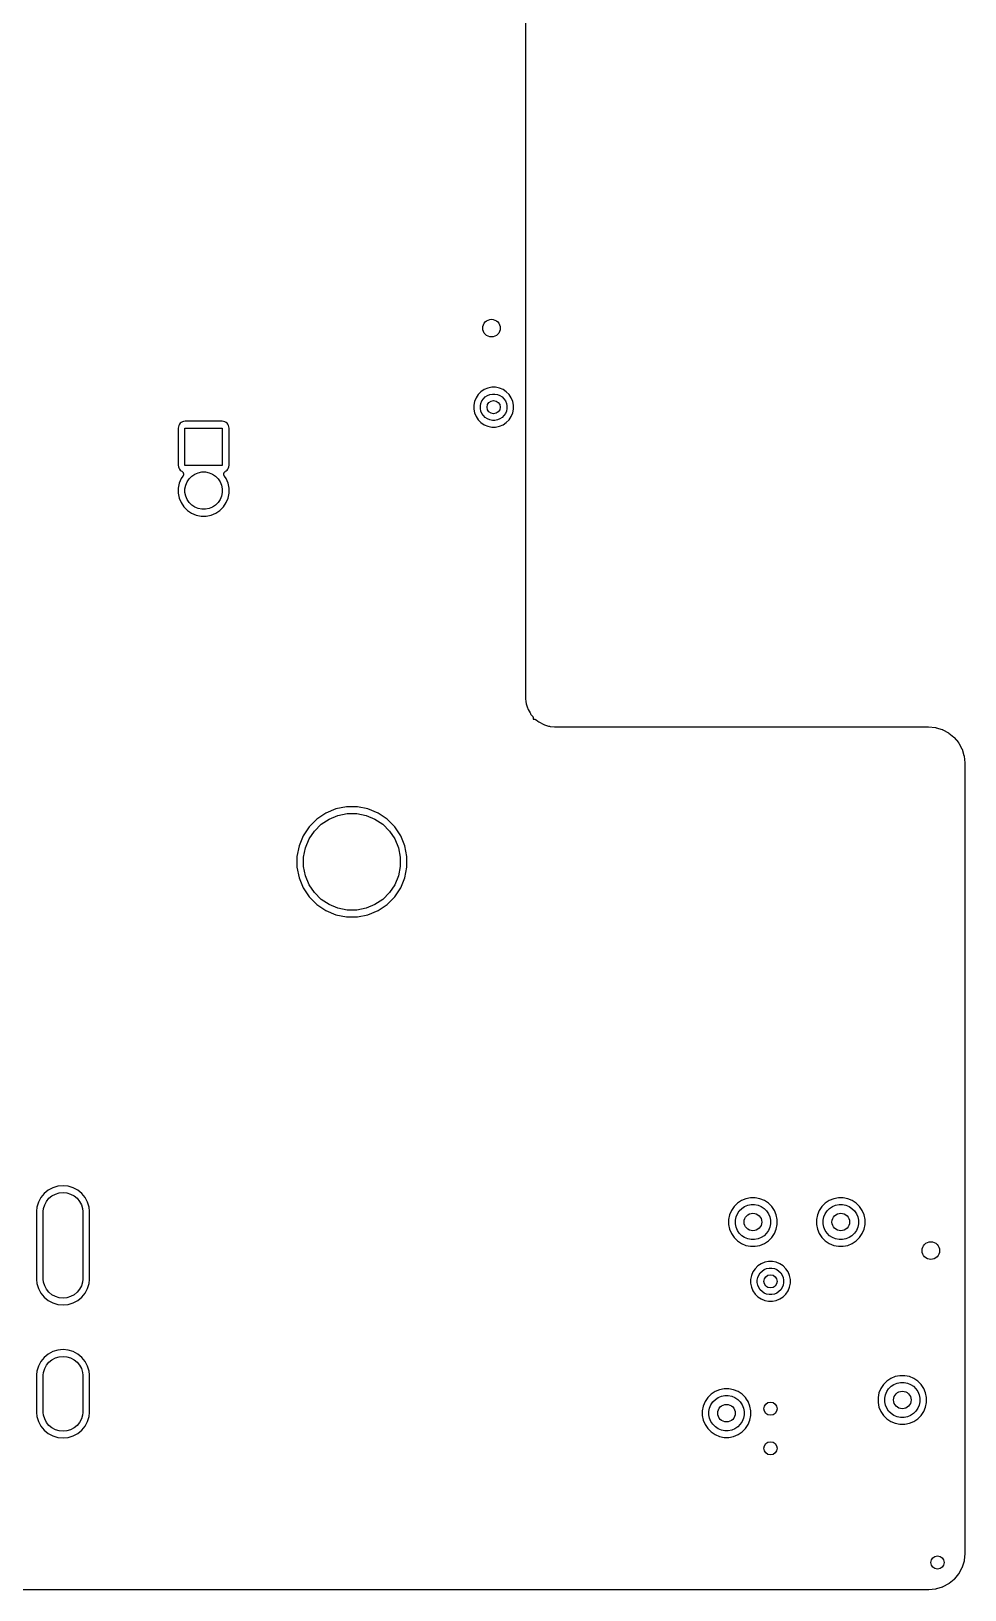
# Model space of a CAD drawing. Extents: x 0.48 to 2.43, y -7.79 to -4.85.
# Drawn here: x 1.597 to 2.434, y -7.788 to -6.391 of the extents above; entities that cross this region are included whole.
import ezdxf

# ---------------------------------------------------------------- set-up
doc = ezdxf.new("R2010")
doc.units = 0
doc.header["$MEASUREMENT"] = 0
doc.layers.add('BLACK', color=7, linetype='CONTINUOUS')

msp = doc.modelspace()

# ---------------------------------------------------------------- linework, layer by layer
at = {"layer": 'BLACK', "linetype": 'CONTINUOUS'}
for p, q in [((2.04026, -6.35792), (2.04026, -6.98853)), ((1.99798, -6.71699), (1.99603, -6.71991)), ((2.00046, -6.71451), (1.99798, -6.71699)), ((2.00337, -6.71256), (2.00046, -6.71451)), ((2.00264, -6.72082), (2.00428, -6.71917)), ((2.00662, -6.71122), (2.00337, -6.71256)), ((2.00428, -6.71917), (2.00622, -6.71788)), ((2.00622, -6.71788), (2.00837, -6.71699)), ((2.01006, -6.71054), (2.00662, -6.71122)), ((2.00837, -6.71699), (2.01065, -6.71654)), ((2.01357, -6.71054), (2.01006, -6.71054)), ((2.01065, -6.71654), (2.01297, -6.71654)), ((2.01297, -6.71654), (2.01526, -6.71699)), ((2.01701, -6.71122), (2.01357, -6.71054)), ((2.01526, -6.71699), (2.01741, -6.71788)), ((2.02025, -6.71256), (2.01701, -6.71122)), ((2.01741, -6.71788), (2.01934, -6.71917)), ((2.01934, -6.71917), (2.02099, -6.72082)), ((2.02316, -6.71451), (2.02025, -6.71256)), ((2.02565, -6.71699), (2.02316, -6.71451)), ((2.02759, -6.71991), (2.02565, -6.71699)), ((1.99468, -6.72315), (1.994, -6.72659)), ((1.994, -6.72659), (1.994, -6.7301)), ((1.994, -6.7301), (1.99468, -6.73354)), ((1.99603, -6.71991), (1.99468, -6.72315)), ((2, -6.72718), (2.00045, -6.7249)), ((2, -6.72951), (2, -6.72718)), ((2.00045, -6.73179), (2, -6.72951)), ((2.00045, -6.7249), (2.00134, -6.72275)), ((2.00134, -6.73394), (2.00045, -6.73179)), ((2.00134, -6.72275), (2.00264, -6.72082)), ((2.02099, -6.72082), (2.02228, -6.72275)), ((2.02228, -6.72275), (2.02317, -6.7249)), ((2.02317, -6.73179), (2.02228, -6.73394)), ((2.02317, -6.7249), (2.02362, -6.72718)), ((2.02362, -6.72951), (2.02317, -6.73179)), ((2.02362, -6.72718), (2.02362, -6.72951)), ((2.02894, -6.72315), (2.02759, -6.71991)), ((2.02962, -6.72659), (2.02894, -6.72315)), ((2.02894, -6.73354), (2.02962, -6.7301)), ((2.02962, -6.7301), (2.02962, -6.72659)), ((1.72932, -6.74587), (1.72919, -6.74719)), ((1.72919, -6.74719), (1.72919, -6.78036)), ((1.72967, -6.74474), (1.72932, -6.74587)), ((1.73022, -6.7437), (1.72967, -6.74474)), ((1.73097, -6.74278), (1.73022, -6.7437)), ((1.73189, -6.74203), (1.73097, -6.74278)), ((1.73293, -6.74148), (1.73189, -6.74203)), ((1.73406, -6.74113), (1.73293, -6.74148)), ((1.73538, -6.741), (1.73406, -6.74113)), ((1.73524, -6.78051), (1.73524, -6.74705)), ((1.73524, -6.74705), (1.7687, -6.74705)), ((1.76855, -6.741), (1.73538, -6.741)), ((1.76988, -6.74113), (1.76855, -6.741)), ((1.7687, -6.74705), (1.7687, -6.78051)), ((1.77101, -6.74148), (1.76988, -6.74113)), ((1.77205, -6.74203), (1.77101, -6.74148)), ((1.77296, -6.74278), (1.77205, -6.74203)), ((1.77371, -6.7437), (1.77296, -6.74278)), ((1.77427, -6.74474), (1.77371, -6.7437)), ((1.77461, -6.74587), (1.77427, -6.74474)), ((1.77474, -6.74719), (1.77461, -6.74587)), ((1.77474, -6.78036), (1.77474, -6.74719)), ((1.99468, -6.73354), (1.99603, -6.73678)), ((1.99603, -6.73678), (1.99798, -6.7397)), ((1.99798, -6.7397), (2.00046, -6.74218)), ((2.00046, -6.74218), (2.00337, -6.74413)), ((2.00264, -6.73588), (2.00134, -6.73394)), ((2.00428, -6.73752), (2.00264, -6.73588)), ((2.00337, -6.74413), (2.00662, -6.74547)), ((2.00622, -6.73881), (2.00428, -6.73752)), ((2.00837, -6.7397), (2.00622, -6.73881)), ((2.00662, -6.74547), (2.01006, -6.74616)), ((2.01065, -6.74016), (2.00837, -6.7397)), ((2.01006, -6.74616), (2.01357, -6.74616)), ((2.01297, -6.74016), (2.01065, -6.74016)), ((2.01526, -6.7397), (2.01297, -6.74016)), ((2.01357, -6.74616), (2.01701, -6.74547)), ((2.01741, -6.73881), (2.01526, -6.7397)), ((2.01701, -6.74547), (2.02025, -6.74413)), ((2.01934, -6.73752), (2.01741, -6.73881)), ((2.02099, -6.73588), (2.01934, -6.73752)), ((2.02025, -6.74413), (2.02316, -6.74218)), ((2.02228, -6.73394), (2.02099, -6.73588)), ((2.02316, -6.74218), (2.02565, -6.7397)), ((2.02565, -6.7397), (2.02759, -6.73678)), ((2.02759, -6.73678), (2.02894, -6.73354)), ((1.72919, -6.78036), (1.72932, -6.78169)), ((1.72932, -6.78169), (1.72967, -6.78282)), ((1.72967, -6.78282), (1.73022, -6.78386)), ((1.73022, -6.78386), (1.73097, -6.78477)), ((1.73097, -6.78477), (1.73189, -6.78552)), ((1.73189, -6.78552), (1.7323, -6.78574)), ((1.7323, -6.78574), (1.73233, -6.78576)), ((1.73233, -6.78576), (1.73245, -6.78584)), ((1.73245, -6.78584), (1.73257, -6.78591)), ((1.73257, -6.78591), (1.73269, -6.78601)), ((1.73269, -6.78601), (1.73282, -6.7861)), ((1.73282, -6.7861), (1.73291, -6.78619)), ((1.73291, -6.78619), (1.73302, -6.78628)), ((1.73302, -6.78628), (1.73312, -6.7864)), ((1.73312, -6.7864), (1.73322, -6.78652)), ((1.73322, -6.78652), (1.7333, -6.78663)), ((1.7333, -6.78663), (1.73339, -6.78674)), ((1.73339, -6.78674), (1.73346, -6.78687)), ((1.73346, -6.78687), (1.73354, -6.78701)), ((1.73354, -6.78701), (1.7336, -6.78713)), ((1.7336, -6.78713), (1.73366, -6.78725)), ((1.73366, -6.78725), (1.7337, -6.7874)), ((1.7337, -6.7874), (1.73376, -6.78755)), ((1.73376, -6.78755), (1.73379, -6.78768)), ((1.73382, -6.78898), (1.73378, -6.78913)), ((1.73379, -6.78768), (1.73383, -6.78781)), ((1.73384, -6.78884), (1.73382, -6.78898)), ((1.73383, -6.78781), (1.73384, -6.78797)), ((1.73384, -6.78797), (1.73387, -6.78812)), ((1.73387, -6.78871), (1.73384, -6.78884)), ((1.73387, -6.78812), (1.73387, -6.78826)), ((1.73387, -6.78826), (1.73388, -6.7884)), ((1.73388, -6.7884), (1.73387, -6.78855)), ((1.73387, -6.78855), (1.73387, -6.78871)), ((1.7687, -6.78051), (1.73524, -6.78051)), ((1.7413, -6.79015), (1.74404, -6.78832)), ((1.74404, -6.78832), (1.74709, -6.78706)), ((1.74709, -6.78706), (1.75032, -6.78642)), ((1.75032, -6.78642), (1.75362, -6.78642)), ((1.75362, -6.78642), (1.75685, -6.78706)), ((1.75685, -6.78706), (1.75989, -6.78832)), ((1.75989, -6.78832), (1.76263, -6.79015)), ((1.77005, -6.78836), (1.77007, -6.78822)), ((1.77007, -6.78851), (1.77005, -6.78836)), ((1.77007, -6.78808), (1.7701, -6.78793)), ((1.77007, -6.78822), (1.77007, -6.78808)), ((1.77007, -6.78867), (1.77007, -6.78851)), ((1.77009, -6.7888), (1.77007, -6.78867)), ((1.7701, -6.78894), (1.77009, -6.7888)), ((1.7701, -6.78793), (1.77012, -6.78777)), ((1.77015, -6.78909), (1.7701, -6.78894)), ((1.77012, -6.78777), (1.77016, -6.78764)), ((1.77018, -6.78924), (1.77015, -6.78909)), ((1.77016, -6.78764), (1.77019, -6.78751)), ((1.77019, -6.78751), (1.77025, -6.78736)), ((1.77025, -6.78736), (1.77029, -6.78722)), ((1.77029, -6.78722), (1.77036, -6.7871)), ((1.77036, -6.7871), (1.77041, -6.78697)), ((1.77041, -6.78697), (1.7705, -6.78684)), ((1.7705, -6.78684), (1.77057, -6.7867)), ((1.77057, -6.7867), (1.77066, -6.7866)), ((1.77066, -6.7866), (1.77074, -6.78648)), ((1.77074, -6.78648), (1.77085, -6.78637)), ((1.77085, -6.78637), (1.77095, -6.78625)), ((1.77095, -6.78625), (1.77106, -6.78617)), ((1.77106, -6.78617), (1.77115, -6.78607)), ((1.77115, -6.78607), (1.77128, -6.78598)), ((1.77128, -6.78598), (1.7714, -6.78588)), ((1.7714, -6.78588), (1.77153, -6.78582)), ((1.77153, -6.78582), (1.77164, -6.78574)), ((1.77164, -6.78574), (1.77205, -6.78552)), ((1.77205, -6.78552), (1.77296, -6.78477)), ((1.77296, -6.78477), (1.77371, -6.78386)), ((1.77371, -6.78386), (1.77427, -6.78282)), ((1.77427, -6.78282), (1.77461, -6.78169)), ((1.77461, -6.78169), (1.77474, -6.78036)), ((1.73011, -6.79652), (1.72924, -6.80091)), ((1.72924, -6.80091), (1.72924, -6.80539)), ((1.73182, -6.79238), (1.73011, -6.79652)), ((1.73338, -6.79006), (1.73182, -6.79238)), ((1.73344, -6.78994), (1.73338, -6.79006)), ((1.73352, -6.78982), (1.73344, -6.78994)), ((1.73358, -6.78968), (1.73352, -6.78982)), ((1.73365, -6.78954), (1.73358, -6.78968)), ((1.73369, -6.78941), (1.73365, -6.78954)), ((1.73375, -6.78928), (1.73369, -6.78941)), ((1.73378, -6.78913), (1.73375, -6.78928)), ((1.73524, -6.8015), (1.73588, -6.79827)), ((1.73524, -6.8048), (1.73524, -6.8015)), ((1.73588, -6.79827), (1.73714, -6.79522)), ((1.73714, -6.79522), (1.73897, -6.79248)), ((1.73897, -6.79248), (1.7413, -6.79015)), ((1.76263, -6.79015), (1.76497, -6.79248)), ((1.76497, -6.79248), (1.7668, -6.79522)), ((1.7668, -6.79522), (1.76806, -6.79827)), ((1.76806, -6.79827), (1.7687, -6.8015)), ((1.7687, -6.8015), (1.7687, -6.8048)), ((1.77023, -6.78937), (1.77018, -6.78924)), ((1.77027, -6.7895), (1.77023, -6.78937)), ((1.77034, -6.78964), (1.77027, -6.7895)), ((1.7704, -6.78979), (1.77034, -6.78964)), ((1.77047, -6.7899), (1.7704, -6.78979)), ((1.77054, -6.79002), (1.77047, -6.7899)), ((1.77056, -6.79006), (1.77054, -6.79002)), ((1.77211, -6.79238), (1.77056, -6.79006)), ((1.77383, -6.79652), (1.77211, -6.79238)), ((1.7747, -6.80091), (1.77383, -6.79652)), ((1.7747, -6.80539), (1.7747, -6.80091)), ((1.72924, -6.80539), (1.73011, -6.80978)), ((1.73011, -6.80978), (1.73182, -6.81392)), ((1.73182, -6.81392), (1.73431, -6.81764)), ((1.73588, -6.80803), (1.73524, -6.8048)), ((1.73714, -6.81108), (1.73588, -6.80803)), ((1.73897, -6.81382), (1.73714, -6.81108)), ((1.7413, -6.81615), (1.73897, -6.81382)), ((1.74404, -6.81798), (1.7413, -6.81615)), ((1.76263, -6.81615), (1.75989, -6.81798)), ((1.76497, -6.81382), (1.76263, -6.81615)), ((1.7668, -6.81108), (1.76497, -6.81382)), ((1.76806, -6.80803), (1.7668, -6.81108)), ((1.7687, -6.8048), (1.76806, -6.80803)), ((1.76963, -6.81764), (1.77211, -6.81392)), ((1.77211, -6.81392), (1.77383, -6.80978)), ((1.77383, -6.80978), (1.7747, -6.80539)), ((1.73431, -6.81764), (1.73748, -6.82081)), ((1.73748, -6.82081), (1.7412, -6.82329)), ((1.7412, -6.82329), (1.74534, -6.82501)), ((1.74709, -6.81924), (1.74404, -6.81798)), ((1.74534, -6.82501), (1.74973, -6.82588)), ((1.75032, -6.81988), (1.74709, -6.81924)), ((1.74973, -6.82588), (1.75421, -6.82588)), ((1.75362, -6.81988), (1.75032, -6.81988)), ((1.75685, -6.81924), (1.75362, -6.81988)), ((1.75421, -6.82588), (1.7586, -6.82501)), ((1.75989, -6.81798), (1.75685, -6.81924)), ((1.7586, -6.82501), (1.76274, -6.82329)), ((1.76274, -6.82329), (1.76646, -6.82081)), ((1.76646, -6.82081), (1.76963, -6.81764)), ((2.04026, -6.98853), (2.04029, -6.98882)), ((2.04029, -6.98882), (2.04029, -6.98886)), ((2.04029, -6.98886), (2.04029, -6.98897)), ((2.04029, -6.98897), (2.0403, -6.98906)), ((2.0403, -6.98906), (2.04068, -6.99273)), ((2.04068, -6.99273), (2.04084, -6.99347)), ((2.04084, -6.99347), (2.04085, -6.99352)), ((2.04085, -6.99352), (2.04085, -6.99352)), ((2.04085, -6.99352), (2.04099, -6.99425)), ((2.04099, -6.99425), (2.04207, -6.99774)), ((2.04207, -6.99774), (2.04236, -6.99844)), ((2.04236, -6.99844), (2.04238, -6.99848)), ((2.04238, -6.99848), (2.04238, -6.99848)), ((2.04238, -6.99848), (2.04266, -6.99917)), ((2.04266, -6.99917), (2.0444, -7.00239)), ((2.0444, -7.00239), (2.04482, -7.00302)), ((2.04482, -7.00302), (2.04484, -7.00305)), ((2.04484, -7.00305), (2.04525, -7.00368)), ((2.04525, -7.00368), (2.04656, -7.00525)), ((2.04656, -7.00525), (2.04658, -7.00529)), ((2.04658, -7.00529), (2.04666, -7.0054)), ((2.04666, -7.0054), (2.04674, -7.00551)), ((2.04674, -7.00551), (2.04682, -7.00564)), ((2.04682, -7.00564), (2.0469, -7.00578)), ((2.0469, -7.00578), (2.04695, -7.0059)), ((2.04695, -7.0059), (2.04702, -7.00602)), ((2.04702, -7.00602), (2.04706, -7.00617)), ((2.04706, -7.00617), (2.04712, -7.00632)), ((2.04712, -7.00632), (2.04715, -7.00645)), ((2.04715, -7.00645), (2.04719, -7.00658)), ((2.04719, -7.00658), (2.0472, -7.00674)), ((2.0472, -7.00674), (2.04723, -7.00689)), ((2.04723, -7.00689), (2.04723, -7.00703)), ((2.04723, -7.00703), (2.04724, -7.00717)), ((2.04724, -7.00717), (2.04724, -7.00773)), ((2.04724, -7.00773), (2.04726, -7.00786)), ((2.04726, -7.00786), (2.04739, -7.00787)), ((2.04739, -7.00787), (2.04795, -7.00787)), ((2.04795, -7.00787), (2.04799, -7.00787)), ((2.04799, -7.00787), (2.04812, -7.00789)), ((2.04812, -7.00789), (2.04824, -7.00789)), ((2.04824, -7.00789), (2.04841, -7.00792)), ((2.04841, -7.00792), (2.04857, -7.00794)), ((2.04857, -7.00794), (2.04869, -7.00798)), ((2.04869, -7.00798), (2.04882, -7.008)), ((2.04882, -7.008), (2.04897, -7.00807)), ((2.04897, -7.00807), (2.04913, -7.00812)), ((2.04913, -7.00812), (2.04924, -7.00818)), ((2.04924, -7.00818), (2.04936, -7.00823)), ((2.04936, -7.00823), (2.0495, -7.00832)), ((2.0495, -7.00832), (2.04964, -7.0084)), ((2.04964, -7.0084), (2.04974, -7.00848)), ((2.04974, -7.00848), (2.04985, -7.00855)), ((2.04985, -7.00855), (2.05151, -7.0099)), ((2.05151, -7.0099), (2.05214, -7.01032)), ((2.05214, -7.01032), (2.05217, -7.01035)), ((2.05217, -7.01035), (2.05217, -7.01035)), ((2.05217, -7.01035), (2.05279, -7.01077)), ((2.05279, -7.01077), (2.05602, -7.01249)), ((2.05602, -7.01249), (2.05672, -7.01278)), ((2.05672, -7.01278), (2.05676, -7.01279)), ((2.05676, -7.01279), (2.05676, -7.01279)), ((2.05676, -7.01279), (2.05744, -7.01309)), ((2.05744, -7.01309), (2.06095, -7.01414)), ((2.06095, -7.01414), (2.06169, -7.01429)), ((2.06169, -7.01429), (2.06173, -7.0143)), ((2.06173, -7.0143), (2.06173, -7.0143)), ((2.06173, -7.0143), (2.06246, -7.01445)), ((2.06246, -7.01445), (2.06625, -7.01482)), ((2.06625, -7.01482), (2.06625, -7.01483)), ((2.06625, -7.01483), (2.06625, -7.01483)), ((2.06625, -7.01483), (2.06659, -7.01486)), ((2.06659, -7.01486), (2.40109, -7.01486)), ((2.40109, -7.01486), (2.40113, -7.01486)), ((2.40113, -7.01486), (2.40125, -7.01487)), ((2.40125, -7.01487), (2.40138, -7.01487)), ((2.40138, -7.01487), (2.40757, -7.01548)), ((2.40757, -7.01548), (2.40757, -7.01548)), ((2.40757, -7.01548), (2.40757, -7.01548)), ((2.40757, -7.01548), (2.40761, -7.01548)), ((2.40761, -7.01548), (2.40787, -7.01554)), ((2.40787, -7.01554), (2.40814, -7.01559)), ((2.40814, -7.01559), (2.41362, -7.01725)), ((2.41362, -7.01725), (2.41366, -7.01726)), ((2.41366, -7.01726), (2.41391, -7.01737)), ((2.41391, -7.01737), (2.41416, -7.01747)), ((2.41416, -7.01747), (2.41922, -7.02016)), ((2.41922, -7.02016), (2.41922, -7.02016)), ((2.41922, -7.02016), (2.41922, -7.02016)), ((2.41922, -7.02016), (2.41926, -7.02018)), ((2.41926, -7.02018), (2.41948, -7.02033)), ((2.41948, -7.02033), (2.41971, -7.02048)), ((2.41971, -7.02048), (2.42414, -7.0241)), ((2.42414, -7.0241), (2.42414, -7.0241)), ((2.42414, -7.0241), (2.42414, -7.0241)), ((2.42414, -7.0241), (2.42418, -7.02413)), ((2.42418, -7.02413), (2.42437, -7.02432)), ((2.42437, -7.02432), (2.42456, -7.02451)), ((2.42456, -7.02451), (2.42821, -7.02893)), ((2.42821, -7.02893), (2.42824, -7.02896)), ((2.42824, -7.02896), (2.42838, -7.02919)), ((2.42838, -7.02919), (2.42854, -7.02941)), ((2.42854, -7.02941), (2.43126, -7.03445)), ((2.43126, -7.03445), (2.43128, -7.03449)), ((2.43128, -7.03449), (2.43138, -7.03474)), ((2.43138, -7.03474), (2.43149, -7.03499)), ((2.43149, -7.03499), (2.43318, -7.04046)), ((2.43318, -7.04046), (2.43319, -7.0405)), ((2.43319, -7.0405), (2.43324, -7.04077)), ((2.43324, -7.04077), (2.4333, -7.04103)), ((2.4333, -7.04103), (2.43394, -7.04719)), ((2.43394, -7.04719), (2.43395, -7.04723)), ((2.43395, -7.04723), (2.43395, -7.04737)), ((2.43395, -7.04737), (2.43396, -7.0475)), ((2.43396, -7.0475), (2.43396, -7.20423)), ((1.86149, -7.09213), (1.85341, -7.09753)), ((1.87046, -7.08841), (1.86149, -7.09213)), ((1.86433, -7.09745), (1.87221, -7.09418)), ((1.87999, -7.08652), (1.87046, -7.08841)), ((1.87221, -7.09418), (1.88058, -7.09252)), ((1.8897, -7.08652), (1.87999, -7.08652)), ((1.88058, -7.09252), (1.88911, -7.09252)), ((1.88911, -7.09252), (1.89747, -7.09418)), ((1.89922, -7.08841), (1.8897, -7.08652)), ((1.89747, -7.09418), (1.90536, -7.09745)), ((1.9082, -7.09213), (1.89922, -7.08841)), ((1.91627, -7.09753), (1.9082, -7.09213)), ((1.84654, -7.1044), (1.84115, -7.11247)), ((1.84646, -7.11531), (1.8512, -7.10822)), ((1.85341, -7.09753), (1.84654, -7.1044)), ((1.8512, -7.10822), (1.85724, -7.10219)), ((1.85724, -7.10219), (1.86433, -7.09745)), ((1.90536, -7.09745), (1.91245, -7.10219)), ((1.91245, -7.10219), (1.91848, -7.10822)), ((1.92314, -7.1044), (1.91627, -7.09753)), ((1.91848, -7.10822), (1.92322, -7.11531)), ((1.92854, -7.11247), (1.92314, -7.1044)), ((1.83743, -7.12144), (1.83554, -7.13097)), ((1.84115, -7.11247), (1.83743, -7.12144)), ((1.84154, -7.13156), (1.8432, -7.12319)), ((1.8432, -7.12319), (1.84646, -7.11531)), ((1.92322, -7.11531), (1.92649, -7.12319)), ((1.92649, -7.12319), (1.92815, -7.13156)), ((1.93225, -7.12144), (1.92854, -7.11247)), ((1.93415, -7.13097), (1.93225, -7.12144)), ((1.83554, -7.13097), (1.83554, -7.14068)), ((1.84154, -7.14009), (1.84154, -7.13156)), ((1.92815, -7.13156), (1.92815, -7.14009)), ((1.93415, -7.14068), (1.93415, -7.13097)), ((1.83554, -7.14068), (1.83743, -7.15021)), ((1.83743, -7.15021), (1.84115, -7.15918)), ((1.8432, -7.14846), (1.84154, -7.14009)), ((1.84646, -7.15634), (1.8432, -7.14846)), ((1.92649, -7.14846), (1.92322, -7.15634)), ((1.92815, -7.14009), (1.92649, -7.14846)), ((1.92854, -7.15918), (1.93225, -7.15021)), ((1.93225, -7.15021), (1.93415, -7.14068)), ((1.84115, -7.15918), (1.84654, -7.16726)), ((1.8512, -7.16343), (1.84646, -7.15634)), ((1.85724, -7.16947), (1.8512, -7.16343)), ((1.91848, -7.16343), (1.91245, -7.16947)), ((1.92322, -7.15634), (1.91848, -7.16343)), ((1.92314, -7.16726), (1.92854, -7.15918)), ((1.84654, -7.16726), (1.85341, -7.17413)), ((1.85341, -7.17413), (1.86149, -7.17952)), ((1.86433, -7.1742), (1.85724, -7.16947)), ((1.86149, -7.17952), (1.87046, -7.18324)), ((1.87221, -7.17747), (1.86433, -7.1742)), ((1.88058, -7.17913), (1.87221, -7.17747)), ((1.88911, -7.17913), (1.88058, -7.17913)), ((1.89747, -7.17747), (1.88911, -7.17913)), ((1.90536, -7.1742), (1.89747, -7.17747)), ((1.89922, -7.18324), (1.9082, -7.17952)), ((1.91245, -7.16947), (1.90536, -7.1742)), ((1.9082, -7.17952), (1.91627, -7.17413)), ((1.91627, -7.17413), (1.92314, -7.16726)), ((1.87046, -7.18324), (1.87999, -7.18513)), ((1.87999, -7.18513), (1.8897, -7.18513)), ((1.8897, -7.18513), (1.89922, -7.18324)), ((2.43396, -7.20423), (2.43396, -7.20424)), ((2.43396, -7.20424), (2.43396, -7.75542)), ((1.61274, -7.43018), (1.60913, -7.43315)), ((1.61686, -7.42798), (1.61274, -7.43018)), ((1.62134, -7.42663), (1.61686, -7.42798)), ((1.62598, -7.42617), (1.62134, -7.42663)), ((1.63063, -7.42663), (1.62598, -7.42617)), ((1.6351, -7.42798), (1.63063, -7.42663)), ((1.63922, -7.43018), (1.6351, -7.42798)), ((1.64284, -7.43315), (1.63922, -7.43018)), ((1.60261, -7.44535), (1.60227, -7.44884)), ((1.60397, -7.44088), (1.60261, -7.44535)), ((1.60617, -7.43676), (1.60397, -7.44088)), ((1.60913, -7.43315), (1.60617, -7.43676)), ((1.60852, -7.44653), (1.60954, -7.44319)), ((1.60954, -7.44319), (1.61118, -7.44011)), ((1.61118, -7.44011), (1.6134, -7.43741)), ((1.6134, -7.43741), (1.61609, -7.4352)), ((1.61609, -7.4352), (1.61917, -7.43355)), ((1.61917, -7.43355), (1.62251, -7.43254)), ((1.62251, -7.43254), (1.62598, -7.4322)), ((1.62598, -7.4322), (1.62946, -7.43254)), ((1.62946, -7.43254), (1.6328, -7.43355)), ((1.6328, -7.43355), (1.63587, -7.4352)), ((1.63587, -7.4352), (1.63857, -7.43741)), ((1.63857, -7.43741), (1.64079, -7.44011)), ((1.64079, -7.44011), (1.64243, -7.44319)), ((1.64243, -7.44319), (1.64344, -7.44653)), ((1.6458, -7.43676), (1.64284, -7.43315)), ((1.648, -7.44088), (1.6458, -7.43676)), ((1.64936, -7.44535), (1.648, -7.44088)), ((1.6497, -7.44883), (1.64936, -7.44535)), ((2.2272, -7.4448), (2.22482, -7.44836)), ((2.23023, -7.44177), (2.2272, -7.4448)), ((2.23379, -7.43939), (2.23023, -7.44177)), ((2.23775, -7.43775), (2.23379, -7.43939)), ((2.23406, -7.44643), (2.23664, -7.44471)), ((2.23664, -7.44471), (2.2395, -7.44352)), ((2.24195, -7.43691), (2.23775, -7.43775)), ((2.2395, -7.44352), (2.24254, -7.44291)), ((2.24624, -7.43691), (2.24195, -7.43691)), ((2.24254, -7.44291), (2.24565, -7.44291)), ((2.24565, -7.44291), (2.24869, -7.44352)), ((2.25044, -7.43775), (2.24624, -7.43691)), ((2.24869, -7.44352), (2.25155, -7.44471)), ((2.2544, -7.43939), (2.25044, -7.43775)), ((2.25155, -7.44471), (2.25413, -7.44643)), ((2.25796, -7.44177), (2.2544, -7.43939)), ((2.26099, -7.4448), (2.25796, -7.44177)), ((2.26337, -7.44836), (2.26099, -7.4448)), ((2.30594, -7.4448), (2.30356, -7.44836)), ((2.30897, -7.44177), (2.30594, -7.4448)), ((2.31253, -7.43939), (2.30897, -7.44177)), ((2.31649, -7.43775), (2.31253, -7.43939)), ((2.3128, -7.44643), (2.31538, -7.44471)), ((2.31538, -7.44471), (2.31824, -7.44352)), ((2.32069, -7.43691), (2.31649, -7.43775)), ((2.31824, -7.44352), (2.32128, -7.44291)), ((2.32498, -7.43691), (2.32069, -7.43691)), ((2.32128, -7.44291), (2.32439, -7.44291)), ((2.32439, -7.44291), (2.32743, -7.44352)), ((2.32918, -7.43775), (2.32498, -7.43691)), ((2.32743, -7.44352), (2.33029, -7.44471)), ((2.33314, -7.43939), (2.32918, -7.43775)), ((2.33029, -7.44471), (2.33287, -7.44643)), ((2.3367, -7.44177), (2.33314, -7.43939)), ((2.33973, -7.4448), (2.3367, -7.44177)), ((2.34211, -7.44836), (2.33973, -7.4448)), ((1.60227, -7.44884), (1.60227, -7.51022)), ((1.60827, -7.44913), (1.60852, -7.44653)), ((1.60827, -7.50993), (1.60827, -7.44913)), ((1.64344, -7.44653), (1.6437, -7.44913)), ((1.6437, -7.44913), (1.6437, -7.50993)), ((1.6497, -7.51022), (1.6497, -7.44883)), ((2.22318, -7.45232), (2.22235, -7.45652)), ((2.22235, -7.45652), (2.22235, -7.4608)), ((2.22482, -7.44836), (2.22318, -7.45232)), ((2.22835, -7.45711), (2.22895, -7.45407)), ((2.22835, -7.46021), (2.22835, -7.45711)), ((2.22895, -7.45407), (2.23014, -7.4512)), ((2.23014, -7.4512), (2.23186, -7.44862)), ((2.23186, -7.44862), (2.23406, -7.44643)), ((2.25413, -7.44643), (2.25633, -7.44862)), ((2.25633, -7.44862), (2.25805, -7.4512)), ((2.25805, -7.4512), (2.25924, -7.45407)), ((2.25924, -7.45407), (2.25984, -7.45711)), ((2.25984, -7.45711), (2.25984, -7.46021)), ((2.26501, -7.45232), (2.26337, -7.44836)), ((2.26584, -7.45652), (2.26501, -7.45232)), ((2.26584, -7.4608), (2.26584, -7.45652)), ((2.30192, -7.45232), (2.30109, -7.45652)), ((2.30109, -7.45652), (2.30109, -7.4608)), ((2.30356, -7.44836), (2.30192, -7.45232)), ((2.30709, -7.45711), (2.30769, -7.45407)), ((2.30709, -7.46021), (2.30709, -7.45711)), ((2.30769, -7.45407), (2.30888, -7.4512)), ((2.30888, -7.4512), (2.3106, -7.44862)), ((2.3106, -7.44862), (2.3128, -7.44643)), ((2.33287, -7.44643), (2.33507, -7.44862)), ((2.33507, -7.44862), (2.33679, -7.4512)), ((2.33679, -7.4512), (2.33798, -7.45407)), ((2.33798, -7.45407), (2.33858, -7.45711)), ((2.33858, -7.45711), (2.33858, -7.46021)), ((2.34375, -7.45232), (2.34211, -7.44836)), ((2.34458, -7.45652), (2.34375, -7.45232)), ((2.34458, -7.4608), (2.34458, -7.45652)), ((2.22235, -7.4608), (2.22318, -7.46501)), ((2.22318, -7.46501), (2.22482, -7.46896)), ((2.22482, -7.46896), (2.2272, -7.47252)), ((2.2272, -7.47252), (2.23023, -7.47555)), ((2.22895, -7.46325), (2.22835, -7.46021)), ((2.23014, -7.46612), (2.22895, -7.46325)), ((2.23186, -7.4687), (2.23014, -7.46612)), ((2.23406, -7.47089), (2.23186, -7.4687)), ((2.23664, -7.47262), (2.23406, -7.47089)), ((2.2395, -7.4738), (2.23664, -7.47262)), ((2.25155, -7.47262), (2.24869, -7.4738)), ((2.25413, -7.47089), (2.25155, -7.47262)), ((2.25633, -7.4687), (2.25413, -7.47089)), ((2.25805, -7.46612), (2.25633, -7.4687)), ((2.25796, -7.47555), (2.26099, -7.47253)), ((2.25924, -7.46325), (2.25805, -7.46612)), ((2.25984, -7.46021), (2.25924, -7.46325)), ((2.26099, -7.47253), (2.26337, -7.46896)), ((2.26337, -7.46896), (2.26501, -7.46501)), ((2.26501, -7.46501), (2.26584, -7.4608)), ((2.30109, -7.4608), (2.30192, -7.46501)), ((2.30192, -7.46501), (2.30356, -7.46896)), ((2.30356, -7.46896), (2.30594, -7.47252)), ((2.30594, -7.47252), (2.30897, -7.47555)), ((2.30769, -7.46325), (2.30709, -7.46021)), ((2.30888, -7.46612), (2.30769, -7.46325)), ((2.3106, -7.4687), (2.30888, -7.46612)), ((2.3128, -7.47089), (2.3106, -7.4687)), ((2.31538, -7.47262), (2.3128, -7.47089)), ((2.31824, -7.4738), (2.31538, -7.47262)), ((2.33029, -7.47262), (2.32743, -7.4738)), ((2.33287, -7.47089), (2.33029, -7.47262)), ((2.33507, -7.4687), (2.33287, -7.47089)), ((2.33679, -7.46612), (2.33507, -7.4687)), ((2.3367, -7.47555), (2.33973, -7.47253)), ((2.33798, -7.46325), (2.33679, -7.46612)), ((2.33858, -7.46021), (2.33798, -7.46325)), ((2.33973, -7.47253), (2.34211, -7.46896)), ((2.34211, -7.46896), (2.34375, -7.46501)), ((2.34375, -7.46501), (2.34458, -7.4608)), ((2.23023, -7.47555), (2.23379, -7.47793)), ((2.23379, -7.47793), (2.23775, -7.47957)), ((2.23775, -7.47957), (2.24195, -7.48041)), ((2.24254, -7.47441), (2.2395, -7.4738)), ((2.24195, -7.48041), (2.24624, -7.48041)), ((2.24565, -7.47441), (2.24254, -7.47441)), ((2.24869, -7.4738), (2.24565, -7.47441)), ((2.24624, -7.48041), (2.25044, -7.47957)), ((2.25044, -7.47957), (2.2544, -7.47793)), ((2.2544, -7.47793), (2.25796, -7.47555)), ((2.30897, -7.47555), (2.31253, -7.47793)), ((2.31253, -7.47793), (2.31649, -7.47957)), ((2.31649, -7.47957), (2.32069, -7.48041)), ((2.32128, -7.47441), (2.31824, -7.4738)), ((2.32069, -7.48041), (2.32498, -7.48041)), ((2.32439, -7.47441), (2.32128, -7.47441)), ((2.32743, -7.4738), (2.32439, -7.47441)), ((2.32498, -7.48041), (2.32918, -7.47957)), ((2.32918, -7.47957), (2.33314, -7.47793)), ((2.33314, -7.47793), (2.3367, -7.47555)), ((2.24601, -7.50046), (2.24406, -7.50337)), ((2.24849, -7.49798), (2.24601, -7.50046)), ((2.25141, -7.49603), (2.24849, -7.49798)), ((2.25465, -7.49468), (2.25141, -7.49603)), ((2.25231, -7.50264), (2.25425, -7.50134)), ((2.25425, -7.50134), (2.2564, -7.50045)), ((2.25809, -7.494), (2.25465, -7.49468)), ((2.2564, -7.50045), (2.25868, -7.5)), ((2.2616, -7.494), (2.25809, -7.494)), ((2.25868, -7.5), (2.26101, -7.5)), ((2.26101, -7.5), (2.26329, -7.50045)), ((2.26504, -7.49468), (2.2616, -7.494)), ((2.26329, -7.50045), (2.26544, -7.50134)), ((2.26828, -7.49603), (2.26504, -7.49468)), ((2.26544, -7.50134), (2.26737, -7.50264)), ((2.2712, -7.49798), (2.26828, -7.49603)), ((2.27368, -7.50046), (2.2712, -7.49798)), ((2.27563, -7.50337), (2.27368, -7.50046)), ((1.60227, -7.51022), (1.60261, -7.5137)), ((1.60261, -7.5137), (1.60397, -7.51818)), ((1.60852, -7.51253), (1.60827, -7.50993)), ((1.60954, -7.51587), (1.60852, -7.51253)), ((1.64344, -7.51253), (1.64243, -7.51587)), ((1.6437, -7.50993), (1.64344, -7.51253)), ((1.648, -7.51818), (1.64936, -7.5137)), ((1.64936, -7.5137), (1.6497, -7.51022)), ((2.24272, -7.50662), (2.24203, -7.51006)), ((2.24203, -7.51006), (2.24203, -7.51357)), ((2.24203, -7.51357), (2.24272, -7.51701)), ((2.24406, -7.50337), (2.24272, -7.50662)), ((2.24803, -7.51065), (2.24849, -7.50837)), ((2.24803, -7.51297), (2.24803, -7.51065)), ((2.24849, -7.51526), (2.24803, -7.51297)), ((2.24849, -7.50837), (2.24938, -7.50622)), ((2.24938, -7.51741), (2.24849, -7.51526)), ((2.24938, -7.50622), (2.25067, -7.50428)), ((2.25067, -7.50428), (2.25231, -7.50264)), ((2.26737, -7.50264), (2.26902, -7.50428)), ((2.26902, -7.50428), (2.27031, -7.50622)), ((2.27031, -7.50622), (2.2712, -7.50837)), ((2.2712, -7.51526), (2.27031, -7.51741)), ((2.2712, -7.50837), (2.27165, -7.51065)), ((2.27165, -7.51297), (2.2712, -7.51526)), ((2.27165, -7.51065), (2.27165, -7.51297)), ((2.27697, -7.50662), (2.27563, -7.50337)), ((2.27765, -7.51006), (2.27697, -7.50662)), ((2.27697, -7.51701), (2.27765, -7.51357)), ((2.27765, -7.51357), (2.27765, -7.51006)), ((1.60397, -7.51818), (1.60617, -7.52229)), ((1.60617, -7.52229), (1.60913, -7.52591)), ((1.60913, -7.52591), (1.61274, -7.52887)), ((1.61118, -7.51895), (1.60954, -7.51587)), ((1.6134, -7.52164), (1.61118, -7.51895)), ((1.61274, -7.52887), (1.61686, -7.53107)), ((1.61609, -7.52386), (1.6134, -7.52164)), ((1.61917, -7.5255), (1.61609, -7.52386)), ((1.62251, -7.52652), (1.61917, -7.5255)), ((1.62598, -7.52686), (1.62251, -7.52652)), ((1.62946, -7.52652), (1.62598, -7.52686)), ((1.6328, -7.5255), (1.62946, -7.52652)), ((1.63587, -7.52386), (1.6328, -7.5255)), ((1.6351, -7.53107), (1.63922, -7.52887)), ((1.63857, -7.52164), (1.63587, -7.52386)), ((1.64079, -7.51895), (1.63857, -7.52164)), ((1.63922, -7.52887), (1.64284, -7.52591)), ((1.64243, -7.51587), (1.64079, -7.51895)), ((1.64284, -7.52591), (1.6458, -7.52229)), ((1.6458, -7.52229), (1.648, -7.51818)), ((2.24272, -7.51701), (2.24406, -7.52025)), ((2.24406, -7.52025), (2.24601, -7.52316)), ((2.24601, -7.52316), (2.24849, -7.52565)), ((2.24849, -7.52565), (2.25141, -7.52759)), ((2.25067, -7.51934), (2.24938, -7.51741)), ((2.25231, -7.52099), (2.25067, -7.51934)), ((2.25141, -7.52759), (2.25465, -7.52894)), ((2.25425, -7.52228), (2.25231, -7.52099)), ((2.2564, -7.52317), (2.25425, -7.52228)), ((2.25465, -7.52894), (2.25809, -7.52962)), ((2.25868, -7.52362), (2.2564, -7.52317)), ((2.26101, -7.52362), (2.25868, -7.52362)), ((2.26329, -7.52317), (2.26101, -7.52362)), ((2.2616, -7.52962), (2.26504, -7.52894)), ((2.26544, -7.52228), (2.26329, -7.52317)), ((2.26504, -7.52894), (2.26828, -7.52759)), ((2.26737, -7.52099), (2.26544, -7.52228)), ((2.26902, -7.51934), (2.26737, -7.52099)), ((2.26828, -7.52759), (2.2712, -7.52565)), ((2.27031, -7.51741), (2.26902, -7.51934)), ((2.2712, -7.52565), (2.27368, -7.52316)), ((2.27368, -7.52316), (2.27563, -7.52025)), ((2.27563, -7.52025), (2.27697, -7.51701)), ((1.61686, -7.53107), (1.62134, -7.53243)), ((1.62134, -7.53243), (1.62598, -7.53289)), ((1.62598, -7.53289), (1.63063, -7.53243)), ((1.63063, -7.53243), (1.6351, -7.53107)), ((2.25809, -7.52962), (2.2616, -7.52962)), ((1.60617, -7.58361), (1.60397, -7.58773)), ((1.60913, -7.58), (1.60617, -7.58361)), ((1.61274, -7.57704), (1.60913, -7.58)), ((1.61118, -7.58696), (1.6134, -7.58426)), ((1.61686, -7.57483), (1.61274, -7.57704)), ((1.6134, -7.58426), (1.61609, -7.58205)), ((1.61609, -7.58205), (1.61917, -7.5804)), ((1.62134, -7.57348), (1.61686, -7.57483)), ((1.61917, -7.5804), (1.62251, -7.57939)), ((1.62598, -7.57302), (1.62134, -7.57348)), ((1.62251, -7.57939), (1.62598, -7.57905)), ((1.63063, -7.57348), (1.62598, -7.57302)), ((1.62598, -7.57905), (1.62946, -7.57939)), ((1.62946, -7.57939), (1.6328, -7.5804)), ((1.6351, -7.57483), (1.63063, -7.57348)), ((1.6328, -7.5804), (1.63587, -7.58205)), ((1.63922, -7.57704), (1.6351, -7.57483)), ((1.63587, -7.58205), (1.63857, -7.58426)), ((1.63857, -7.58426), (1.64079, -7.58696)), ((1.64284, -7.58), (1.63922, -7.57704)), ((1.6458, -7.58361), (1.64284, -7.58)), ((1.648, -7.58773), (1.6458, -7.58361)), ((1.60261, -7.5922), (1.60227, -7.59569)), ((1.60227, -7.59569), (1.60227, -7.62951)), ((1.60397, -7.58773), (1.60261, -7.5922)), ((1.60827, -7.59598), (1.60852, -7.59338)), ((1.60827, -7.62922), (1.60827, -7.59598)), ((1.60852, -7.59338), (1.60954, -7.59004)), ((1.60954, -7.59004), (1.61118, -7.58696)), ((1.64079, -7.58696), (1.64243, -7.59004)), ((1.64243, -7.59004), (1.64344, -7.59338)), ((1.64344, -7.59338), (1.6437, -7.59598)), ((1.6437, -7.59598), (1.6437, -7.62922)), ((1.64936, -7.5922), (1.648, -7.58773)), ((1.6497, -7.59569), (1.64936, -7.5922)), ((1.6497, -7.62951), (1.6497, -7.59569)), ((2.36765, -7.59884), (2.36409, -7.60122)), ((2.37161, -7.5972), (2.36765, -7.59884)), ((2.37581, -7.59636), (2.37161, -7.5972)), ((2.38009, -7.59636), (2.37581, -7.59636)), ((2.3843, -7.5972), (2.38009, -7.59636)), ((2.38825, -7.59884), (2.3843, -7.5972)), ((2.39182, -7.60122), (2.38825, -7.59884)), ((2.20661, -7.61303), (2.20358, -7.61606)), ((2.21017, -7.61065), (2.20661, -7.61303)), ((2.21413, -7.60901), (2.21017, -7.61065)), ((2.21833, -7.60817), (2.21413, -7.60901)), ((2.22261, -7.60817), (2.21833, -7.60817)), ((2.22682, -7.60901), (2.22261, -7.60817)), ((2.23077, -7.61065), (2.22682, -7.60901)), ((2.23434, -7.61303), (2.23077, -7.61065)), ((2.23737, -7.61606), (2.23434, -7.61303)), ((2.35704, -7.61177), (2.3562, -7.61597)), ((2.35868, -7.60781), (2.35704, -7.61177)), ((2.36106, -7.60425), (2.35868, -7.60781)), ((2.36409, -7.60122), (2.36106, -7.60425)), ((2.36281, -7.61352), (2.364, -7.61065)), ((2.364, -7.61065), (2.36572, -7.60807)), ((2.36572, -7.60807), (2.36791, -7.60588)), ((2.36791, -7.60588), (2.37049, -7.60415)), ((2.37049, -7.60415), (2.37336, -7.60297)), ((2.37336, -7.60297), (2.3764, -7.60236)), ((2.3764, -7.60236), (2.3795, -7.60236)), ((2.3795, -7.60236), (2.38255, -7.60297)), ((2.38255, -7.60297), (2.38541, -7.60415)), ((2.38541, -7.60415), (2.38799, -7.60588)), ((2.38799, -7.60588), (2.39019, -7.60807)), ((2.39019, -7.60807), (2.39191, -7.61065)), ((2.39485, -7.60425), (2.39182, -7.60122)), ((2.39191, -7.61065), (2.3931, -7.61352)), ((2.39723, -7.60781), (2.39485, -7.60425)), ((2.39887, -7.61177), (2.39723, -7.60781)), ((2.3997, -7.61597), (2.39887, -7.61177)), ((2.19956, -7.62358), (2.19872, -7.62778)), ((2.2012, -7.61962), (2.19956, -7.62358)), ((2.20358, -7.61606), (2.2012, -7.61962)), ((2.20472, -7.62837), (2.20533, -7.62533)), ((2.20533, -7.62533), (2.20652, -7.62246)), ((2.20652, -7.62246), (2.20824, -7.61988)), ((2.20824, -7.61988), (2.21043, -7.61769)), ((2.21043, -7.61769), (2.21301, -7.61597)), ((2.21301, -7.61597), (2.21588, -7.61478)), ((2.21588, -7.61478), (2.21892, -7.61417)), ((2.21892, -7.61417), (2.22202, -7.61417)), ((2.22202, -7.61417), (2.22507, -7.61478)), ((2.22507, -7.61478), (2.22793, -7.61597)), ((2.22793, -7.61597), (2.23051, -7.61769)), ((2.23051, -7.61769), (2.2327, -7.61988)), ((2.2327, -7.61988), (2.23443, -7.62246)), ((2.23443, -7.62246), (2.23562, -7.62533)), ((2.23562, -7.62533), (2.23622, -7.62837)), ((2.23822, -7.61734), (2.23737, -7.61606)), ((2.23975, -7.61962), (2.23822, -7.61734)), ((2.23822, -7.61734), (2.23822, -7.61734)), ((2.24138, -7.62358), (2.23975, -7.61962)), ((2.24222, -7.62778), (2.24138, -7.62358)), ((2.3562, -7.61597), (2.3562, -7.62025)), ((2.3562, -7.62025), (2.35704, -7.62445)), ((2.35704, -7.62445), (2.35868, -7.62841)), ((2.3622, -7.61656), (2.36281, -7.61352)), ((2.3622, -7.61966), (2.3622, -7.61656)), ((2.36281, -7.6227), (2.3622, -7.61966)), ((2.364, -7.62557), (2.36281, -7.6227)), ((2.36572, -7.62815), (2.364, -7.62557)), ((2.39191, -7.62557), (2.39019, -7.62815)), ((2.3931, -7.6227), (2.39191, -7.62557)), ((2.3931, -7.61352), (2.3937, -7.61656)), ((2.3937, -7.61966), (2.3931, -7.6227)), ((2.3937, -7.61656), (2.3937, -7.61966)), ((2.39723, -7.62841), (2.39887, -7.62445)), ((2.39887, -7.62445), (2.3997, -7.62025)), ((2.3997, -7.62025), (2.3997, -7.61597)), ((1.60227, -7.62951), (1.60261, -7.633)), ((1.60261, -7.633), (1.60397, -7.63747)), ((1.60397, -7.63747), (1.60617, -7.64159)), ((1.60852, -7.63182), (1.60827, -7.62922)), ((1.60954, -7.63516), (1.60852, -7.63182)), ((1.61118, -7.63824), (1.60954, -7.63516)), ((1.6134, -7.64093), (1.61118, -7.63824)), ((1.61609, -7.64315), (1.6134, -7.64093)), ((1.63857, -7.64093), (1.63587, -7.64315)), ((1.64079, -7.63824), (1.63857, -7.64093)), ((1.64243, -7.63516), (1.64079, -7.63824)), ((1.64344, -7.63182), (1.64243, -7.63516)), ((1.6437, -7.62922), (1.64344, -7.63182)), ((1.6458, -7.64159), (1.648, -7.63747)), ((1.648, -7.63747), (1.64936, -7.633)), ((1.64936, -7.633), (1.6497, -7.62951)), ((2.19872, -7.62778), (2.19872, -7.63206)), ((2.19872, -7.63206), (2.19956, -7.63626)), ((2.19956, -7.63626), (2.2012, -7.64022)), ((2.2012, -7.64022), (2.20358, -7.64378)), ((2.20472, -7.63147), (2.20472, -7.62837)), ((2.20533, -7.63451), (2.20472, -7.63147)), ((2.20652, -7.63738), (2.20533, -7.63451)), ((2.20824, -7.63996), (2.20652, -7.63738)), ((2.21043, -7.64215), (2.20824, -7.63996)), ((2.2327, -7.63996), (2.23051, -7.64215)), ((2.23443, -7.63738), (2.2327, -7.63996)), ((2.23562, -7.63451), (2.23443, -7.63738)), ((2.23622, -7.63147), (2.23562, -7.63451)), ((2.23622, -7.62837), (2.23622, -7.63147)), ((2.23737, -7.64378), (2.23975, -7.64022)), ((2.23975, -7.64022), (2.24138, -7.63626)), ((2.24138, -7.63626), (2.24222, -7.63206)), ((2.24222, -7.63206), (2.24222, -7.62778)), ((2.35868, -7.62841), (2.36106, -7.63197)), ((2.36106, -7.63197), (2.36409, -7.635)), ((2.36409, -7.635), (2.36765, -7.63738)), ((2.36791, -7.63034), (2.36572, -7.62815)), ((2.36765, -7.63738), (2.37161, -7.63902)), ((2.37049, -7.63207), (2.36791, -7.63034)), ((2.37336, -7.63325), (2.37049, -7.63207)), ((2.37161, -7.63902), (2.37581, -7.63986)), ((2.3764, -7.63386), (2.37336, -7.63325)), ((2.37581, -7.63986), (2.38009, -7.63986)), ((2.3795, -7.63386), (2.3764, -7.63386)), ((2.38255, -7.63325), (2.3795, -7.63386)), ((2.38009, -7.63986), (2.3843, -7.63902)), ((2.38541, -7.63207), (2.38255, -7.63325)), ((2.3843, -7.63902), (2.38825, -7.63738)), ((2.38799, -7.63034), (2.38541, -7.63207)), ((2.39019, -7.62815), (2.38799, -7.63034)), ((2.38825, -7.63738), (2.39182, -7.635)), ((2.39182, -7.635), (2.39485, -7.63197)), ((2.39485, -7.63197), (2.39723, -7.62841)), ((1.60617, -7.64159), (1.60913, -7.6452)), ((1.60913, -7.6452), (1.61274, -7.64816)), ((1.61274, -7.64816), (1.61686, -7.65036)), ((1.61917, -7.64479), (1.61609, -7.64315)), ((1.61686, -7.65036), (1.62134, -7.65172)), ((1.62251, -7.64581), (1.61917, -7.64479)), ((1.62134, -7.65172), (1.62598, -7.65218)), ((1.62598, -7.64615), (1.62251, -7.64581)), ((1.62946, -7.64581), (1.62598, -7.64615)), ((1.62598, -7.65218), (1.63063, -7.65172)), ((1.6328, -7.64479), (1.62946, -7.64581)), ((1.63063, -7.65172), (1.6351, -7.65036)), ((1.63587, -7.64315), (1.6328, -7.64479)), ((1.6351, -7.65036), (1.63922, -7.64816)), ((1.63922, -7.64816), (1.64284, -7.6452)), ((1.64284, -7.6452), (1.6458, -7.64159)), ((2.20358, -7.64378), (2.20661, -7.64681)), ((2.20661, -7.64681), (2.21017, -7.64919)), ((2.21017, -7.64919), (2.21413, -7.65083)), ((2.21301, -7.64388), (2.21043, -7.64215)), ((2.21588, -7.64506), (2.21301, -7.64388)), ((2.21413, -7.65083), (2.21833, -7.65167)), ((2.21892, -7.64567), (2.21588, -7.64506)), ((2.21833, -7.65167), (2.22261, -7.65167)), ((2.22202, -7.64567), (2.21892, -7.64567)), ((2.22507, -7.64506), (2.22202, -7.64567)), ((2.22261, -7.65167), (2.22682, -7.65083)), ((2.22793, -7.64388), (2.22507, -7.64506)), ((2.22682, -7.65083), (2.23077, -7.64919)), ((2.23051, -7.64215), (2.22793, -7.64388)), ((2.23077, -7.64919), (2.23434, -7.64681)), ((2.23434, -7.64681), (2.23737, -7.64378)), ((2.43323, -7.76247), (2.43157, -7.76795)), ((2.43328, -7.7622), (2.43323, -7.76247)), ((2.43334, -7.76194), (2.43328, -7.7622)), ((2.43395, -7.75571), (2.43334, -7.7619)), ((2.43334, -7.7619), (2.43334, -7.7619)), ((2.43334, -7.7619), (2.43334, -7.7619)), ((2.43334, -7.7619), (2.43334, -7.76194)), ((2.43396, -7.75546), (2.43395, -7.75558)), ((2.43395, -7.75558), (2.43395, -7.75571)), ((2.43396, -7.75542), (2.43396, -7.75546)), ((2.4243, -7.77889), (2.41989, -7.78254)), ((2.4245, -7.7787), (2.4243, -7.77889)), ((2.42469, -7.77851), (2.4245, -7.7787)), ((2.42472, -7.77847), (2.42469, -7.77851)), ((2.42834, -7.77404), (2.42472, -7.77847)), ((2.42849, -7.77381), (2.42834, -7.77404)), ((2.42864, -7.77359), (2.42849, -7.77381)), ((2.42866, -7.77355), (2.42864, -7.77359)), ((2.43135, -7.76849), (2.42866, -7.77355)), ((2.43145, -7.76824), (2.43135, -7.76849)), ((2.43156, -7.76799), (2.43145, -7.76824)), ((2.43157, -7.76795), (2.43156, -7.76799)), ((2.40132, -7.78829), (0.86155, -7.78829)), ((2.40145, -7.78828), (2.40132, -7.78829)), ((2.40159, -7.78828), (2.40145, -7.78828)), ((2.40163, -7.78827), (2.40159, -7.78828)), ((2.40779, -7.78763), (2.40163, -7.78827)), ((2.40805, -7.78757), (2.40779, -7.78763)), ((2.40832, -7.78752), (2.40805, -7.78757)), ((2.40836, -7.78751), (2.40832, -7.78752)), ((2.41383, -7.78582), (2.40836, -7.78751)), ((2.41408, -7.78571), (2.41383, -7.78582)), ((2.41433, -7.78561), (2.41408, -7.78571)), ((2.41437, -7.78559), (2.41433, -7.78561)), ((2.41941, -7.78287), (2.41437, -7.78559)), ((2.41963, -7.78271), (2.41941, -7.78287)), ((2.41986, -7.78257), (2.41963, -7.78271)), ((2.41989, -7.78254), (2.41986, -7.78257))]:
    msp.add_line(p, q, dxfattribs=at)
at = {"layer": 'BLACK'}
for centre, radius in [((2.00984, -6.65748), 0.007874), ((2.01181, -6.72835), 0.005906), ((2.24409, -7.45866), 0.007874), ((2.32283, -7.45866), 0.007874), ((2.40354, -7.48425), 0.007874), ((2.25984, -7.51181), 0.005906), ((2.37795, -7.61811), 0.007874), ((2.22047, -7.62992), 0.007874), ((2.25984, -7.62598), 0.005906), ((2.25984, -7.66142), 0.005906), ((2.40945, -7.76378), 0.005906)]:
    msp.add_circle(centre, radius, dxfattribs=at)

doc.saveas('drawing.dxf')
